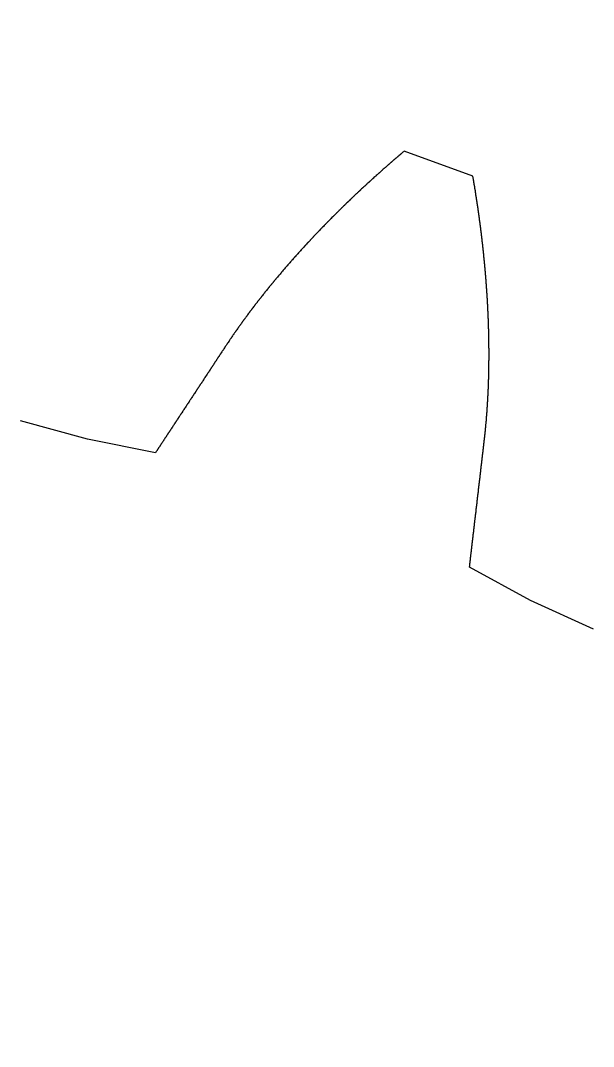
# Model space of a CAD drawing. Header units: millimetres. Extents: x -99 to 99, y -114 to 99.
# Drawn here: x 13.59 to 32.99, y 46.33 to 81.08 of the extents above; entities that cross this region are included whole.
import ezdxf

# ---------------------------------------------------------------- set-up
doc = ezdxf.new("R2010")
doc.units = ezdxf.units.MM

msp = doc.modelspace()

# ---------------------------------------------------------------- linework, layer by layer
at = {"color": 7, "linetype": 'Continuous', "lineweight": 25}
for p, q in [((28.908, 75.8), (26.578, 76.648)), ((15.855, 66.897), (13.589, 67.52)), ((18.159, 66.437), (15.855, 66.897)), ((30.855, 61.437), (28.794, 62.566)), ((32.991, 60.458), (30.855, 61.437))]:
    msp.add_line(p, q, dxfattribs=at)
msp.add_circle((0, 0), 99, dxfattribs=at)
for points, knots in [([(26.578, 76.648), (26.551, 76.624), (26.523, 76.601), (26.496, 76.578), (26.49, 76.573), (26.478, 76.562), (26.459, 76.547), (26.447, 76.537), (26.441, 76.531), (26.423, 76.516), (26.405, 76.5), (26.387, 76.485), (26.381, 76.48), (26.368, 76.469), (26.35, 76.454), (26.338, 76.443), (26.332, 76.438), (26.314, 76.423), (26.296, 76.407), (26.278, 76.391), (26.272, 76.386), (26.26, 76.376), (26.242, 76.36), (26.23, 76.35), (26.224, 76.345), (26.206, 76.329), (26.188, 76.313), (26.169, 76.298), (26.163, 76.293), (26.151, 76.282), (26.133, 76.266), (26.122, 76.256), (26.116, 76.251), (26.098, 76.235), (26.08, 76.22), (26.062, 76.204), (26.056, 76.199), (26.044, 76.188), (26.026, 76.173), (26.014, 76.162), (26.008, 76.157), (25.99, 76.141), (25.972, 76.125), (25.954, 76.11), (25.948, 76.104), (25.937, 76.094), (25.919, 76.078), (25.907, 76.068), (25.901, 76.063), (25.883, 76.047), (25.865, 76.031), (25.848, 76.015), (25.842, 76.01), (25.83, 76), (25.812, 75.984), (25.8, 75.973), (25.794, 75.968), (25.777, 75.952), (25.759, 75.937), (25.741, 75.921), (25.735, 75.916), (25.724, 75.905), (25.706, 75.889), (25.694, 75.879), (25.688, 75.873), (25.671, 75.858), (25.653, 75.842), (25.635, 75.826), (25.63, 75.821), (25.618, 75.81), (25.6, 75.794), (25.589, 75.784), (25.583, 75.778), (25.565, 75.763), (25.548, 75.747), (25.53, 75.731), (25.524, 75.726), (25.513, 75.715), (25.495, 75.699), (25.484, 75.689), (25.478, 75.683), (25.46, 75.667), (25.443, 75.651), (25.425, 75.636), (25.42, 75.63), (25.408, 75.62), (25.391, 75.604), (25.379, 75.593), (25.373, 75.588), (25.356, 75.572), (25.339, 75.556), (25.321, 75.54), (25.315, 75.535), (25.304, 75.524), (25.287, 75.508), (25.275, 75.498), (25.269, 75.492), (25.252, 75.476), (25.235, 75.46), (25.217, 75.444), (25.212, 75.439), (25.2, 75.428), (25.183, 75.412), (25.171, 75.402), (25.166, 75.396), (25.149, 75.38), (25.131, 75.364), (25.114, 75.348), (25.108, 75.343), (25.097, 75.332), (25.08, 75.316), (25.068, 75.306), (25.063, 75.3), (25.046, 75.284), (25.029, 75.268), (25.011, 75.252), (25.006, 75.247), (24.994, 75.236), (24.977, 75.22), (24.966, 75.209), (24.96, 75.204), (24.943, 75.188), (24.926, 75.172), (24.909, 75.156), (24.904, 75.15), (24.892, 75.139), (24.875, 75.123), (24.864, 75.113), (24.858, 75.107), (24.841, 75.091), (24.824, 75.075), (24.808, 75.059), (24.802, 75.053), (24.791, 75.043), (24.774, 75.027), (24.763, 75.016), (24.757, 75.01), (24.74, 74.994), (24.723, 74.978), (24.706, 74.962), (24.701, 74.957), (24.69, 74.946), (24.673, 74.93), (24.662, 74.919), (24.656, 74.913), (24.639, 74.897), (24.623, 74.881), (24.606, 74.865), (24.6, 74.859), (24.589, 74.849), (24.572, 74.832), (24.561, 74.822), (24.556, 74.816), (24.539, 74.8), (24.522, 74.784), (24.506, 74.767), (24.5, 74.762), (24.489, 74.751), (24.472, 74.735), (24.461, 74.724), (24.456, 74.719), (24.439, 74.702), (24.423, 74.686), (24.406, 74.67), (24.401, 74.664), (24.39, 74.653), (24.373, 74.637), (24.362, 74.626), (24.357, 74.621), (24.34, 74.605), (24.324, 74.588), (24.307, 74.572), (24.302, 74.566), (24.291, 74.556), (24.274, 74.539), (24.263, 74.528), (24.258, 74.523), (24.241, 74.507), (24.225, 74.49), (24.209, 74.474), (24.203, 74.468), (24.192, 74.457), (24.176, 74.441), (24.165, 74.43), (24.16, 74.425), (24.143, 74.408), (24.127, 74.392), (24.111, 74.376), (24.105, 74.37), (24.094, 74.359), (24.078, 74.343), (24.067, 74.332), (24.062, 74.326), (24.046, 74.31), (24.029, 74.293), (24.013, 74.277), (24.008, 74.272), (23.997, 74.261), (23.981, 74.244), (23.97, 74.233), (23.965, 74.228), (23.949, 74.211), (23.932, 74.195), (23.916, 74.178), (23.911, 74.173), (23.9, 74.162), (23.884, 74.145), (23.873, 74.134), (23.868, 74.129), (23.852, 74.112), (23.836, 74.096), (23.82, 74.079), (23.815, 74.074), (23.804, 74.063), (23.788, 74.046), (23.777, 74.035), (23.772, 74.03), (23.756, 74.013), (23.74, 73.997), (23.724, 73.98), (23.719, 73.975), (23.708, 73.963), (23.692, 73.947), (23.682, 73.936), (23.677, 73.93), (23.661, 73.914), (23.645, 73.897), (23.629, 73.881), (23.624, 73.875), (23.613, 73.864), (23.597, 73.847), (23.587, 73.836), (23.582, 73.831), (23.566, 73.814), (23.55, 73.798), (23.534, 73.781), (23.529, 73.775), (23.519, 73.764), (23.503, 73.748), (23.492, 73.737), (23.487, 73.731), (23.472, 73.714), (23.456, 73.698), (23.44, 73.681), (23.435, 73.675), (23.425, 73.664), (23.409, 73.648), (23.399, 73.637), (23.393, 73.631), (23.378, 73.614), (23.362, 73.598), (23.347, 73.581), (23.341, 73.575), (23.331, 73.564), (23.316, 73.547), (23.305, 73.536), (23.3, 73.531), (23.285, 73.514), (23.269, 73.497), (23.254, 73.481), (23.249, 73.475), (23.238, 73.464), (23.223, 73.447), (23.213, 73.436), (23.207, 73.43), (23.192, 73.413), (23.177, 73.397), (23.161, 73.38), (23.156, 73.374), (23.146, 73.363), (23.131, 73.346), (23.12, 73.335), (23.115, 73.33), (23.1, 73.313), (23.085, 73.296), (23.069, 73.279), (23.064, 73.274), (23.054, 73.262), (23.039, 73.246), (23.029, 73.234), (23.024, 73.229), (23.009, 73.212), (22.993, 73.195), (22.978, 73.178), (22.973, 73.173), (22.963, 73.161), (22.948, 73.144), (22.938, 73.133), (22.933, 73.128), (22.918, 73.111), (22.903, 73.094), (22.887, 73.077), (22.882, 73.071), (22.872, 73.06), (22.857, 73.043), (22.847, 73.032), (22.842, 73.026), (22.827, 73.009), (22.812, 72.992), (22.797, 72.975), (22.792, 72.97), (22.782, 72.958), (22.767, 72.942), (22.757, 72.93), (22.753, 72.925), (22.738, 72.908), (22.723, 72.891), (22.708, 72.874), (22.703, 72.868), (22.693, 72.857), (22.678, 72.84), (22.668, 72.828), (22.663, 72.823), (22.648, 72.806), (22.634, 72.789), (22.619, 72.772), (22.614, 72.766), (22.604, 72.755), (22.589, 72.738), (22.58, 72.726), (22.575, 72.721), (22.56, 72.704), (22.545, 72.687), (22.531, 72.67), (22.526, 72.664), (22.516, 72.653), (22.501, 72.636), (22.491, 72.624), (22.487, 72.618), (22.472, 72.601), (22.457, 72.584), (22.443, 72.567), (22.438, 72.562), (22.428, 72.55), (22.414, 72.533), (22.404, 72.522), (22.399, 72.516), (22.385, 72.499), (22.37, 72.482), (22.356, 72.465), (22.351, 72.459), (22.341, 72.448), (22.327, 72.43), (22.317, 72.419), (22.312, 72.413), (22.298, 72.396), (22.284, 72.379), (22.269, 72.362), (22.264, 72.356), (22.255, 72.345), (22.24, 72.328), (22.231, 72.316), (22.226, 72.31), (22.212, 72.293), (22.198, 72.276), (22.183, 72.259), (22.178, 72.253), (22.169, 72.242), (22.155, 72.224), (22.145, 72.213), (22.141, 72.207), (22.126, 72.19), (22.112, 72.173), (22.098, 72.155), (22.093, 72.15), (22.084, 72.138), (22.07, 72.121), (22.06, 72.109), (22.056, 72.104), (22.041, 72.086), (22.027, 72.069), (22.013, 72.052), (22.009, 72.046), (21.999, 72.035), (21.985, 72.017), (21.976, 72.006), (21.971, 72), (21.957, 71.983), (21.943, 71.966), (21.929, 71.948), (21.925, 71.942), (21.915, 71.931), (21.901, 71.914), (21.892, 71.902), (21.887, 71.896), (21.874, 71.879), (21.86, 71.862), (21.846, 71.844), (21.841, 71.838), (21.832, 71.827), (21.818, 71.81), (21.809, 71.798), (21.804, 71.792), (21.791, 71.775), (21.777, 71.757), (21.763, 71.74), (21.758, 71.734), (21.749, 71.723), (21.735, 71.705), (21.726, 71.694), (21.722, 71.688), (21.708, 71.67), (21.694, 71.653), (21.681, 71.636), (21.676, 71.63), (21.667, 71.618), (21.654, 71.601), (21.645, 71.589), (21.64, 71.583), (21.626, 71.566), (21.613, 71.548), (21.599, 71.531), (21.595, 71.525), (21.586, 71.514), (21.572, 71.496), (21.563, 71.484), (21.559, 71.479), (21.545, 71.461), (21.532, 71.444), (21.518, 71.426), (21.514, 71.42), (21.505, 71.409), (21.492, 71.391), (21.483, 71.379), (21.478, 71.374), (21.465, 71.356), (21.452, 71.339), (21.438, 71.321), (21.434, 71.315), (21.425, 71.304), (21.412, 71.286), (21.403, 71.274), (21.398, 71.268), (21.385, 71.251), (21.372, 71.233), (21.359, 71.216), (21.354, 71.21), (21.346, 71.198), (21.332, 71.181), (21.324, 71.169), (21.319, 71.163), (21.306, 71.145), (21.293, 71.128), (21.28, 71.11), (21.276, 71.104), (21.267, 71.093), (21.254, 71.075), (21.245, 71.063), (21.241, 71.057), (21.228, 71.04), (21.215, 71.022), (21.202, 71.004), (21.197, 70.998), (21.189, 70.987), (21.176, 70.969), (21.167, 70.957), (21.163, 70.951), (21.15, 70.934), (21.137, 70.916), (21.124, 70.898), (21.12, 70.892), (21.111, 70.881), (21.099, 70.863), (21.09, 70.851), (21.086, 70.845), (21.073, 70.828), (21.06, 70.81), (21.047, 70.792), (21.043, 70.786), (21.035, 70.774), (21.022, 70.757), (21.014, 70.745), (21.009, 70.739), (20.997, 70.721), (20.984, 70.703), (20.971, 70.686), (20.967, 70.68), (20.959, 70.668), (20.946, 70.65), (20.938, 70.638), (20.934, 70.632), (20.921, 70.614), (20.909, 70.597), (20.896, 70.579), (20.892, 70.573), (20.884, 70.561), (20.871, 70.543), (20.863, 70.531), (20.859, 70.525), (20.846, 70.508), (20.834, 70.49), (20.821, 70.472), (20.817, 70.466), (20.809, 70.454), (20.797, 70.436), (20.788, 70.424), (20.784, 70.418), (20.772, 70.4), (20.76, 70.383), (20.747, 70.365), (20.743, 70.359), (20.735, 70.347), (20.723, 70.329), (20.715, 70.317), (20.711, 70.311), (20.699, 70.293), (20.686, 70.275), (20.674, 70.257), (20.67, 70.251), (20.662, 70.239), (20.65, 70.221), (20.642, 70.209), (20.638, 70.203), (20.626, 70.185), (20.614, 70.167), (20.602, 70.15), (20.598, 70.144), (20.59, 70.132), (20.578, 70.114), (20.57, 70.102), (20.566, 70.096), (20.554, 70.078), (20.542, 70.06), (20.53, 70.042), (20.526, 70.036), (20.518, 70.024), (20.506, 70.006), (20.499, 69.994), (20.495, 69.988), (20.483, 69.97), (20.471, 69.951), (20.459, 69.933), (20.455, 69.927), (20.447, 69.915), (20.435, 69.897), (20.427, 69.885), (20.423, 69.879), (20.412, 69.861), (20.4, 69.843), (20.388, 69.825), (20.384, 69.819), (20.376, 69.807), (20.364, 69.789), (20.356, 69.777), (20.352, 69.771), (20.34, 69.753), (20.329, 69.735), (20.317, 69.717), (20.313, 69.711), (20.305, 69.699), (20.293, 69.681), (20.285, 69.669), (20.281, 69.663), (20.269, 69.645), (20.257, 69.627), (20.246, 69.609), (20.242, 69.603), (20.234, 69.591), (20.222, 69.573), (20.214, 69.561), (20.21, 69.555), (20.198, 69.537), (20.186, 69.519), (20.174, 69.501), (20.17, 69.495), (20.163, 69.483), (20.151, 69.465), (20.143, 69.453), (20.139, 69.447), (20.127, 69.429), (20.115, 69.411), (20.103, 69.393), (20.099, 69.387), (20.091, 69.375), (20.08, 69.357), (20.072, 69.345), (20.068, 69.338), (20.056, 69.32), (20.044, 69.302), (20.032, 69.284), (20.028, 69.278), (20.02, 69.266), (20.008, 69.248), (20, 69.236), (19.997, 69.23), (19.985, 69.212), (19.973, 69.194), (19.961, 69.176), (19.957, 69.17), (19.949, 69.158), (19.937, 69.14), (19.929, 69.128), (19.925, 69.122), (19.913, 69.104), (19.902, 69.086), (19.89, 69.068), (19.886, 69.062), (19.878, 69.05), (19.866, 69.032), (19.858, 69.02), (19.854, 69.014), (19.842, 68.996), (19.83, 68.978), (19.818, 68.96), (19.815, 68.954), (19.807, 68.942), (19.795, 68.923), (19.787, 68.911), (19.783, 68.905), (19.771, 68.887), (19.759, 68.869), (19.747, 68.851), (19.743, 68.845), (19.735, 68.833), (19.724, 68.815), (19.716, 68.803), (19.712, 68.797), (19.7, 68.779), (19.688, 68.761), (19.676, 68.743), (19.672, 68.737), (19.664, 68.725), (19.652, 68.707), (19.644, 68.695), (19.64, 68.689), (19.629, 68.671), (19.617, 68.653), (19.605, 68.635), (19.601, 68.629), (19.593, 68.617), (19.581, 68.599), (19.573, 68.586), (19.569, 68.58), (19.557, 68.562), (19.545, 68.544), (19.533, 68.526), (19.53, 68.52), (19.522, 68.508), (19.51, 68.49), (19.502, 68.478), (19.498, 68.472), (19.486, 68.454), (19.474, 68.436), (19.462, 68.418), (19.458, 68.412), (19.45, 68.4), (19.438, 68.382), (19.431, 68.37), (19.427, 68.364), (19.415, 68.346), (19.403, 68.328), (19.391, 68.31), (19.387, 68.303), (19.379, 68.291), (19.367, 68.273), (19.359, 68.261), (19.355, 68.255), (19.343, 68.237), (19.332, 68.219), (19.32, 68.201), (19.316, 68.195), (19.308, 68.183), (19.296, 68.165), (19.288, 68.153), (19.284, 68.147), (19.272, 68.129), (19.26, 68.111), (19.248, 68.093), (19.244, 68.087), (19.236, 68.075), (19.225, 68.057), (19.217, 68.044), (19.213, 68.038), (19.201, 68.02), (19.189, 68.002), (19.177, 67.984), (19.173, 67.978), (19.165, 67.966), (19.153, 67.948), (19.145, 67.936), (19.141, 67.93), (19.129, 67.912), (19.118, 67.894), (19.106, 67.876), (19.102, 67.87), (19.094, 67.858), (19.082, 67.84), (19.074, 67.828), (19.07, 67.822), (19.058, 67.803), (19.046, 67.785), (19.034, 67.767), (19.03, 67.761), (19.022, 67.749), (19.01, 67.731), (19.003, 67.719), (18.999, 67.713), (18.987, 67.695), (18.975, 67.677), (18.963, 67.659), (18.959, 67.653), (18.951, 67.641), (18.939, 67.623), (18.931, 67.611), (18.927, 67.605), (18.915, 67.586), (18.903, 67.568), (18.892, 67.55), (18.888, 67.544), (18.88, 67.532), (18.868, 67.514), (18.86, 67.502), (18.856, 67.496), (18.844, 67.478), (18.832, 67.46), (18.82, 67.442), (18.816, 67.436), (18.808, 67.424), (18.796, 67.406), (18.788, 67.393), (18.784, 67.387), (18.773, 67.369), (18.761, 67.351), (18.749, 67.333), (18.745, 67.327), (18.737, 67.315), (18.725, 67.297), (18.717, 67.285), (18.713, 67.279), (18.701, 67.261), (18.689, 67.243), (18.677, 67.225), (18.673, 67.219), (18.665, 67.206), (18.654, 67.188), (18.646, 67.176), (18.642, 67.17), (18.63, 67.152), (18.618, 67.134), (18.606, 67.116), (18.602, 67.11), (18.594, 67.098), (18.582, 67.08), (18.574, 67.068), (18.57, 67.062), (18.558, 67.044), (18.546, 67.025), (18.534, 67.007), (18.53, 67.001), (18.523, 66.989), (18.511, 66.971), (18.503, 66.959), (18.499, 66.953), (18.487, 66.935), (18.475, 66.917), (18.463, 66.899), (18.459, 66.893), (18.451, 66.881), (18.439, 66.862), (18.431, 66.85), (18.427, 66.844), (18.415, 66.826), (18.403, 66.808), (18.392, 66.79), (18.388, 66.784), (18.38, 66.772), (18.368, 66.754), (18.36, 66.742), (18.356, 66.736), (18.344, 66.718), (18.332, 66.699), (18.32, 66.681), (18.316, 66.675), (18.308, 66.663), (18.296, 66.645), (18.288, 66.633), (18.284, 66.627), (18.272, 66.609), (18.26, 66.591), (18.249, 66.573), (18.245, 66.567), (18.237, 66.555), (18.225, 66.536), (18.217, 66.524), (18.213, 66.518), (18.195, 66.491), (18.177, 66.464), (18.159, 66.437)], [0, 0, 0, 0, 0.008107, 0.008107, 0.008107, 0.009907, 0.011708, 0.013508, 0.013508, 0.013508, 0.018904, 0.018904, 0.018904, 0.020702, 0.022499, 0.024297, 0.024297, 0.024297, 0.029685, 0.029685, 0.029685, 0.03148, 0.033275, 0.035069, 0.035069, 0.035069, 0.040449, 0.040449, 0.040449, 0.042241, 0.044033, 0.045825, 0.045825, 0.045825, 0.051197, 0.051197, 0.051197, 0.052986, 0.054776, 0.056565, 0.056565, 0.056565, 0.061928, 0.061928, 0.061928, 0.063715, 0.065501, 0.067288, 0.067288, 0.067288, 0.072643, 0.072643, 0.072643, 0.074427, 0.07621, 0.077994, 0.077994, 0.077994, 0.083341, 0.083341, 0.083341, 0.085122, 0.086903, 0.088684, 0.088684, 0.088684, 0.094023, 0.094023, 0.094023, 0.095801, 0.097579, 0.099358, 0.099358, 0.099358, 0.104688, 0.104688, 0.104688, 0.106464, 0.108239, 0.110015, 0.110015, 0.110015, 0.115337, 0.115337, 0.115337, 0.11711, 0.118882, 0.120655, 0.120655, 0.120655, 0.125969, 0.125969, 0.125969, 0.127739, 0.129509, 0.131279, 0.131279, 0.131279, 0.136585, 0.136585, 0.136585, 0.138352, 0.140119, 0.141886, 0.141886, 0.141886, 0.147184, 0.147184, 0.147184, 0.148948, 0.150713, 0.152477, 0.152477, 0.152477, 0.157767, 0.157767, 0.157767, 0.159528, 0.16129, 0.163052, 0.163052, 0.163052, 0.168333, 0.168333, 0.168333, 0.170092, 0.171851, 0.17361, 0.17361, 0.17361, 0.178883, 0.178883, 0.178883, 0.180639, 0.182395, 0.184151, 0.184151, 0.184151, 0.189416, 0.189416, 0.189416, 0.191169, 0.192923, 0.194676, 0.194676, 0.194676, 0.199933, 0.199933, 0.199933, 0.201683, 0.203434, 0.205185, 0.205185, 0.205185, 0.210433, 0.210433, 0.210433, 0.212181, 0.213929, 0.215677, 0.215677, 0.215677, 0.220916, 0.220916, 0.220916, 0.222662, 0.224407, 0.226152, 0.226152, 0.226152, 0.231384, 0.231384, 0.231384, 0.233126, 0.234869, 0.236611, 0.236611, 0.236611, 0.241834, 0.241834, 0.241834, 0.243574, 0.245314, 0.247053, 0.247053, 0.247053, 0.252268, 0.252268, 0.252268, 0.254005, 0.255742, 0.257479, 0.257479, 0.257479, 0.262686, 0.262686, 0.262686, 0.26442, 0.266155, 0.267889, 0.267889, 0.267889, 0.273087, 0.273087, 0.273087, 0.274819, 0.27655, 0.278282, 0.278282, 0.278282, 0.283472, 0.283472, 0.283472, 0.285201, 0.286929, 0.288658, 0.288658, 0.288658, 0.29384, 0.29384, 0.29384, 0.295566, 0.297292, 0.299018, 0.299018, 0.299018, 0.304192, 0.304192, 0.304192, 0.305915, 0.307638, 0.309362, 0.309362, 0.309362, 0.314527, 0.314527, 0.314527, 0.316247, 0.317968, 0.319688, 0.319688, 0.319688, 0.324846, 0.324846, 0.324846, 0.326563, 0.328281, 0.329999, 0.329999, 0.329999, 0.335148, 0.335148, 0.335148, 0.336863, 0.338578, 0.340293, 0.340293, 0.340293, 0.345434, 0.345434, 0.345434, 0.347146, 0.348858, 0.35057, 0.35057, 0.35057, 0.355703, 0.355703, 0.355703, 0.357412, 0.359122, 0.360831, 0.360831, 0.360831, 0.365955, 0.365955, 0.365955, 0.367662, 0.369369, 0.371076, 0.371076, 0.371076, 0.376192, 0.376192, 0.376192, 0.377895, 0.379599, 0.381303, 0.381303, 0.381303, 0.386411, 0.386411, 0.386411, 0.388112, 0.389814, 0.391515, 0.391515, 0.391515, 0.396614, 0.396614, 0.396614, 0.398313, 0.400011, 0.40171, 0.40171, 0.40171, 0.406801, 0.406801, 0.406801, 0.408497, 0.410192, 0.411888, 0.411888, 0.411888, 0.416971, 0.416971, 0.416971, 0.418664, 0.420357, 0.42205, 0.42205, 0.42205, 0.427125, 0.427125, 0.427125, 0.428815, 0.430505, 0.432195, 0.432195, 0.432195, 0.437262, 0.437262, 0.437262, 0.438949, 0.440637, 0.442324, 0.442324, 0.442324, 0.447383, 0.447383, 0.447383, 0.449067, 0.450752, 0.452437, 0.452437, 0.452437, 0.457487, 0.457487, 0.457487, 0.459169, 0.460851, 0.462533, 0.462533, 0.462533, 0.467574, 0.467574, 0.467574, 0.469254, 0.470933, 0.472612, 0.472612, 0.472612, 0.477646, 0.477646, 0.477646, 0.479322, 0.480998, 0.482675, 0.482675, 0.482675, 0.4877, 0.4877, 0.4877, 0.489374, 0.491048, 0.492721, 0.492721, 0.492721, 0.497738, 0.497738, 0.497738, 0.499409, 0.50108, 0.502751, 0.502751, 0.502751, 0.50776, 0.50776, 0.50776, 0.509428, 0.511096, 0.512765, 0.512765, 0.512765, 0.517765, 0.517765, 0.517765, 0.519431, 0.521096, 0.522761, 0.522761, 0.522761, 0.527754, 0.527754, 0.527754, 0.529416, 0.531079, 0.532742, 0.532742, 0.532742, 0.537726, 0.537726, 0.537726, 0.539386, 0.541046, 0.542706, 0.542706, 0.542706, 0.547681, 0.547681, 0.547681, 0.549339, 0.550996, 0.552653, 0.552653, 0.552653, 0.557621, 0.557621, 0.557621, 0.559275, 0.560929, 0.562584, 0.562584, 0.562584, 0.567543, 0.567543, 0.567543, 0.569195, 0.570847, 0.572498, 0.572498, 0.572498, 0.577449, 0.577449, 0.577449, 0.579098, 0.580747, 0.582396, 0.582396, 0.582396, 0.587339, 0.587339, 0.587339, 0.588985, 0.590631, 0.592278, 0.592278, 0.592278, 0.597212, 0.597212, 0.597212, 0.598855, 0.600499, 0.602142, 0.602142, 0.602142, 0.607069, 0.607069, 0.607069, 0.608709, 0.61035, 0.611991, 0.611991, 0.611991, 0.616909, 0.616909, 0.616909, 0.618547, 0.620185, 0.621823, 0.621823, 0.621823, 0.626732, 0.626732, 0.626732, 0.628368, 0.630003, 0.631638, 0.631638, 0.631638, 0.636539, 0.636539, 0.636539, 0.638172, 0.639804, 0.641437, 0.641437, 0.641437, 0.64633, 0.64633, 0.64633, 0.64796, 0.649589, 0.651219, 0.651219, 0.651219, 0.656104, 0.656104, 0.656104, 0.657731, 0.659358, 0.660985, 0.660985, 0.660985, 0.665862, 0.665862, 0.665862, 0.667486, 0.66911, 0.670734, 0.670734, 0.670734, 0.675603, 0.675603, 0.675603, 0.677225, 0.678847, 0.68047, 0.68047, 0.68047, 0.685335, 0.685335, 0.685335, 0.686956, 0.688578, 0.6902, 0.6902, 0.6902, 0.695066, 0.695066, 0.695066, 0.696688, 0.69831, 0.699932, 0.699932, 0.699932, 0.704799, 0.704799, 0.704799, 0.706421, 0.708043, 0.709666, 0.709666, 0.709666, 0.714533, 0.714533, 0.714533, 0.716156, 0.717778, 0.719401, 0.719401, 0.719401, 0.724269, 0.724269, 0.724269, 0.725892, 0.727515, 0.729138, 0.729138, 0.729138, 0.734007, 0.734007, 0.734007, 0.73563, 0.737253, 0.738876, 0.738876, 0.738876, 0.743746, 0.743746, 0.743746, 0.745369, 0.746993, 0.748616, 0.748616, 0.748616, 0.753486, 0.753486, 0.753486, 0.75511, 0.756734, 0.758357, 0.758357, 0.758357, 0.763229, 0.763229, 0.763229, 0.764853, 0.766477, 0.768101, 0.768101, 0.768101, 0.772973, 0.772973, 0.772973, 0.774597, 0.776221, 0.777845, 0.777845, 0.777845, 0.782718, 0.782718, 0.782718, 0.784343, 0.785967, 0.787592, 0.787592, 0.787592, 0.792466, 0.792466, 0.792466, 0.79409, 0.795715, 0.79734, 0.79734, 0.79734, 0.802215, 0.802215, 0.802215, 0.80384, 0.805465, 0.80709, 0.80709, 0.80709, 0.811965, 0.811965, 0.811965, 0.81359, 0.815216, 0.816841, 0.816841, 0.816841, 0.821717, 0.821717, 0.821717, 0.823343, 0.824969, 0.826594, 0.826594, 0.826594, 0.831471, 0.831471, 0.831471, 0.833097, 0.834723, 0.836349, 0.836349, 0.836349, 0.841227, 0.841227, 0.841227, 0.842853, 0.844479, 0.846105, 0.846105, 0.846105, 0.850984, 0.850984, 0.850984, 0.852611, 0.854237, 0.855863, 0.855863, 0.855863, 0.860743, 0.860743, 0.860743, 0.86237, 0.863997, 0.865623, 0.865623, 0.865623, 0.870504, 0.870504, 0.870504, 0.872131, 0.873758, 0.875385, 0.875385, 0.875385, 0.880266, 0.880266, 0.880266, 0.881894, 0.883521, 0.885148, 0.885148, 0.885148, 0.89003, 0.89003, 0.89003, 0.891658, 0.893286, 0.894913, 0.894913, 0.894913, 0.899796, 0.899796, 0.899796, 0.901424, 0.903052, 0.90468, 0.90468, 0.90468, 0.909564, 0.909564, 0.909564, 0.911192, 0.91282, 0.914449, 0.914449, 0.914449, 0.919333, 0.919333, 0.919333, 0.920962, 0.92259, 0.924219, 0.924219, 0.924219, 0.929105, 0.929105, 0.929105, 0.930733, 0.932362, 0.933991, 0.933991, 0.933991, 0.938878, 0.938878, 0.938878, 0.940507, 0.942136, 0.943765, 0.943765, 0.943765, 0.948653, 0.948653, 0.948653, 0.950282, 0.951911, 0.953541, 0.953541, 0.953541, 0.958429, 0.958429, 0.958429, 0.960059, 0.961688, 0.963318, 0.963318, 0.963318, 0.968208, 0.968208, 0.968208, 0.969838, 0.971467, 0.973097, 0.973097, 0.973097, 0.977988, 0.977988, 0.977988, 0.979618, 0.981248, 0.982879, 0.982879, 0.982879, 0.98777, 0.98777, 0.98777, 0.989401, 0.991031, 0.992662, 0.992662, 0.992662, 1, 1, 1, 1]), ([(28.794, 62.566), (28.798, 62.598), (28.802, 62.631), (28.805, 62.663), (28.806, 62.67), (28.808, 62.684), (28.81, 62.706), (28.812, 62.72), (28.813, 62.728), (28.815, 62.749), (28.818, 62.771), (28.82, 62.792), (28.821, 62.799), (28.823, 62.814), (28.825, 62.835), (28.827, 62.85), (28.828, 62.857), (28.83, 62.878), (28.833, 62.9), (28.836, 62.921), (28.836, 62.929), (28.838, 62.943), (28.841, 62.964), (28.842, 62.979), (28.843, 62.986), (28.846, 63.008), (28.848, 63.029), (28.851, 63.051), (28.851, 63.058), (28.853, 63.072), (28.856, 63.094), (28.857, 63.108), (28.858, 63.115), (28.861, 63.137), (28.863, 63.158), (28.866, 63.18), (28.867, 63.187), (28.868, 63.201), (28.871, 63.223), (28.872, 63.237), (28.873, 63.244), (28.876, 63.266), (28.878, 63.287), (28.881, 63.309), (28.882, 63.316), (28.883, 63.33), (28.886, 63.352), (28.888, 63.366), (28.888, 63.373), (28.891, 63.395), (28.893, 63.416), (28.896, 63.438), (28.897, 63.445), (28.898, 63.46), (28.901, 63.481), (28.903, 63.495), (28.903, 63.503), (28.906, 63.524), (28.908, 63.546), (28.911, 63.567), (28.912, 63.574), (28.914, 63.589), (28.916, 63.61), (28.918, 63.624), (28.919, 63.632), (28.921, 63.653), (28.924, 63.675), (28.926, 63.696), (28.927, 63.703), (28.929, 63.718), (28.931, 63.739), (28.933, 63.754), (28.934, 63.761), (28.936, 63.782), (28.939, 63.804), (28.941, 63.825), (28.942, 63.832), (28.944, 63.847), (28.946, 63.868), (28.948, 63.883), (28.949, 63.89), (28.951, 63.911), (28.954, 63.933), (28.956, 63.954), (28.957, 63.961), (28.959, 63.976), (28.961, 63.997), (28.963, 64.012), (28.964, 64.019), (28.966, 64.04), (28.969, 64.062), (28.971, 64.083), (28.972, 64.09), (28.974, 64.105), (28.976, 64.126), (28.978, 64.141), (28.979, 64.148), (28.981, 64.169), (28.984, 64.191), (28.986, 64.212), (28.987, 64.219), (28.989, 64.234), (28.991, 64.255), (28.993, 64.27), (28.994, 64.277), (28.996, 64.298), (28.999, 64.32), (29.001, 64.341), (29.002, 64.348), (29.004, 64.363), (29.006, 64.384), (29.008, 64.399), (29.009, 64.406), (29.012, 64.427), (29.014, 64.449), (29.017, 64.47), (29.017, 64.477), (29.019, 64.492), (29.022, 64.513), (29.023, 64.527), (29.024, 64.535), (29.027, 64.556), (29.029, 64.578), (29.032, 64.599), (29.032, 64.606), (29.034, 64.621), (29.037, 64.642), (29.038, 64.656), (29.039, 64.663), (29.042, 64.685), (29.044, 64.706), (29.047, 64.728), (29.048, 64.735), (29.049, 64.749), (29.052, 64.771), (29.053, 64.785), (29.054, 64.792), (29.057, 64.814), (29.059, 64.835), (29.062, 64.857), (29.063, 64.864), (29.064, 64.878), (29.067, 64.9), (29.068, 64.914), (29.069, 64.921), (29.072, 64.943), (29.074, 64.964), (29.077, 64.986), (29.078, 64.993), (29.079, 65.007), (29.082, 65.029), (29.083, 65.043), (29.084, 65.05), (29.087, 65.072), (29.089, 65.093), (29.092, 65.114), (29.093, 65.122), (29.094, 65.136), (29.097, 65.157), (29.099, 65.172), (29.099, 65.179), (29.102, 65.2), (29.104, 65.222), (29.107, 65.243), (29.108, 65.25), (29.109, 65.265), (29.112, 65.286), (29.114, 65.301), (29.114, 65.308), (29.117, 65.329), (29.119, 65.351), (29.122, 65.372), (29.123, 65.379), (29.124, 65.394), (29.127, 65.415), (29.129, 65.429), (29.129, 65.436), (29.132, 65.458), (29.135, 65.479), (29.137, 65.501), (29.138, 65.508), (29.14, 65.522), (29.142, 65.544), (29.144, 65.558), (29.145, 65.565), (29.147, 65.587), (29.15, 65.608), (29.152, 65.63), (29.153, 65.637), (29.155, 65.651), (29.157, 65.672), (29.159, 65.687), (29.16, 65.694), (29.162, 65.715), (29.165, 65.737), (29.167, 65.758), (29.168, 65.765), (29.17, 65.78), (29.172, 65.801), (29.174, 65.815), (29.175, 65.823), (29.177, 65.844), (29.18, 65.866), (29.182, 65.887), (29.183, 65.894), (29.185, 65.908), (29.187, 65.93), (29.189, 65.944), (29.19, 65.951), (29.192, 65.973), (29.195, 65.994), (29.197, 66.016), (29.198, 66.023), (29.2, 66.037), (29.202, 66.059), (29.204, 66.073), (29.205, 66.08), (29.207, 66.101), (29.21, 66.123), (29.212, 66.144), (29.213, 66.151), (29.215, 66.166), (29.217, 66.187), (29.219, 66.201), (29.22, 66.209), (29.222, 66.23), (29.225, 66.251), (29.227, 66.273), (29.228, 66.28), (29.23, 66.294), (29.232, 66.316), (29.234, 66.33), (29.235, 66.337), (29.237, 66.359), (29.24, 66.38), (29.242, 66.402), (29.243, 66.409), (29.245, 66.423), (29.247, 66.444), (29.249, 66.459), (29.25, 66.466), (29.252, 66.487), (29.255, 66.509), (29.257, 66.53), (29.258, 66.537), (29.26, 66.552), (29.262, 66.573), (29.264, 66.587), (29.265, 66.594), (29.267, 66.616), (29.27, 66.637), (29.272, 66.659), (29.273, 66.666), (29.275, 66.68), (29.277, 66.702), (29.279, 66.716), (29.28, 66.723), (29.282, 66.744), (29.285, 66.766), (29.287, 66.787), (29.288, 66.794), (29.29, 66.809), (29.292, 66.83), (29.294, 66.844), (29.295, 66.852), (29.297, 66.873), (29.3, 66.894), (29.302, 66.916), (29.303, 66.923), (29.305, 66.937), (29.307, 66.959), (29.309, 66.973), (29.309, 66.98), (29.312, 67.002), (29.314, 67.023), (29.316, 67.045), (29.317, 67.052), (29.319, 67.066), (29.321, 67.088), (29.322, 67.102), (29.323, 67.109), (29.325, 67.131), (29.327, 67.152), (29.33, 67.174), (29.33, 67.181), (29.332, 67.196), (29.334, 67.217), (29.335, 67.231), (29.336, 67.239), (29.338, 67.26), (29.34, 67.282), (29.342, 67.303), (29.343, 67.311), (29.344, 67.325), (29.346, 67.347), (29.348, 67.361), (29.348, 67.368), (29.35, 67.39), (29.352, 67.412), (29.354, 67.433), (29.355, 67.44), (29.356, 67.455), (29.358, 67.477), (29.359, 67.491), (29.36, 67.498), (29.362, 67.52), (29.364, 67.542), (29.365, 67.563), (29.366, 67.571), (29.367, 67.585), (29.369, 67.607), (29.37, 67.621), (29.371, 67.628), (29.373, 67.65), (29.374, 67.672), (29.376, 67.694), (29.377, 67.701), (29.378, 67.715), (29.379, 67.737), (29.38, 67.752), (29.381, 67.759), (29.383, 67.781), (29.384, 67.803), (29.386, 67.824), (29.386, 67.832), (29.387, 67.846), (29.389, 67.868), (29.39, 67.882), (29.39, 67.89), (29.392, 67.912), (29.393, 67.933), (29.395, 67.955), (29.395, 67.962), (29.396, 67.977), (29.398, 67.999), (29.399, 68.013), (29.399, 68.021), (29.401, 68.043), (29.402, 68.064), (29.403, 68.086), (29.404, 68.094), (29.405, 68.108), (29.406, 68.13), (29.407, 68.145), (29.407, 68.152), (29.409, 68.174), (29.41, 68.196), (29.411, 68.218), (29.412, 68.225), (29.412, 68.24), (29.414, 68.262), (29.414, 68.276), (29.415, 68.284), (29.416, 68.306), (29.417, 68.327), (29.418, 68.349), (29.419, 68.357), (29.419, 68.371), (29.421, 68.393), (29.421, 68.408), (29.422, 68.415), (29.423, 68.437), (29.424, 68.459), (29.425, 68.481), (29.425, 68.489), (29.426, 68.503), (29.427, 68.525), (29.427, 68.54), (29.428, 68.547), (29.429, 68.569), (29.43, 68.591), (29.431, 68.614), (29.431, 68.621), (29.431, 68.636), (29.432, 68.658), (29.433, 68.672), (29.433, 68.68), (29.434, 68.702), (29.435, 68.724), (29.436, 68.746), (29.436, 68.753), (29.437, 68.768), (29.437, 68.79), (29.438, 68.805), (29.438, 68.812), (29.439, 68.834), (29.439, 68.857), (29.44, 68.879), (29.44, 68.886), (29.441, 68.901), (29.442, 68.923), (29.442, 68.938), (29.442, 68.945), (29.443, 68.967), (29.443, 68.989), (29.444, 69.012), (29.444, 69.019), (29.445, 69.034), (29.445, 69.056), (29.446, 69.071), (29.446, 69.078), (29.446, 69.1), (29.447, 69.122), (29.447, 69.145), (29.447, 69.152), (29.448, 69.167), (29.448, 69.189), (29.449, 69.204), (29.449, 69.211), (29.449, 69.234), (29.45, 69.256), (29.45, 69.278), (29.45, 69.285), (29.45, 69.3), (29.451, 69.323), (29.451, 69.337), (29.451, 69.345), (29.451, 69.367), (29.452, 69.389), (29.452, 69.412), (29.452, 69.419), (29.452, 69.434), (29.452, 69.456), (29.453, 69.471), (29.453, 69.479), (29.453, 69.501), (29.453, 69.523), (29.453, 69.546), (29.453, 69.553), (29.453, 69.568), (29.454, 69.59), (29.454, 69.605), (29.454, 69.613), (29.454, 69.635), (29.454, 69.657), (29.454, 69.68), (29.454, 69.687), (29.454, 69.702), (29.454, 69.724), (29.454, 69.739), (29.454, 69.747), (29.454, 69.769), (29.454, 69.791), (29.454, 69.814), (29.454, 69.821), (29.454, 69.836), (29.454, 69.859), (29.454, 69.874), (29.454, 69.881), (29.454, 69.904), (29.454, 69.926), (29.454, 69.948), (29.454, 69.956), (29.453, 69.971), (29.453, 69.993), (29.453, 70.008), (29.453, 70.016), (29.453, 70.038), (29.453, 70.061), (29.452, 70.083), (29.452, 70.091), (29.452, 70.106), (29.452, 70.128), (29.452, 70.143), (29.452, 70.151), (29.451, 70.173), (29.451, 70.196), (29.451, 70.218), (29.451, 70.226), (29.45, 70.241), (29.45, 70.263), (29.45, 70.278), (29.45, 70.286), (29.449, 70.308), (29.449, 70.331), (29.448, 70.353), (29.448, 70.361), (29.448, 70.376), (29.448, 70.398), (29.447, 70.413), (29.447, 70.421), (29.447, 70.443), (29.446, 70.466), (29.446, 70.488), (29.445, 70.496), (29.445, 70.511), (29.445, 70.534), (29.444, 70.549), (29.444, 70.556), (29.443, 70.579), (29.443, 70.601), (29.442, 70.624), (29.442, 70.632), (29.441, 70.647), (29.441, 70.669), (29.44, 70.684), (29.44, 70.692), (29.439, 70.715), (29.439, 70.737), (29.438, 70.76), (29.438, 70.767), (29.437, 70.782), (29.437, 70.805), (29.436, 70.82), (29.436, 70.828), (29.435, 70.85), (29.434, 70.873), (29.433, 70.896), (29.433, 70.903), (29.432, 70.918), (29.432, 70.941), (29.431, 70.956), (29.431, 70.964), (29.43, 70.987), (29.429, 71.009), (29.428, 71.032), (29.428, 71.039), (29.427, 71.055), (29.426, 71.077), (29.425, 71.093), (29.425, 71.1), (29.424, 71.123), (29.423, 71.146), (29.422, 71.168), (29.422, 71.176), (29.421, 71.191), (29.42, 71.214), (29.419, 71.229), (29.419, 71.237), (29.418, 71.259), (29.417, 71.282), (29.416, 71.305), (29.415, 71.312), (29.415, 71.328), (29.413, 71.35), (29.413, 71.366), (29.412, 71.373), (29.411, 71.396), (29.41, 71.419), (29.409, 71.442), (29.408, 71.449), (29.408, 71.464), (29.406, 71.487), (29.405, 71.502), (29.405, 71.51), (29.404, 71.533), (29.402, 71.556), (29.401, 71.578), (29.401, 71.586), (29.4, 71.601), (29.398, 71.624), (29.398, 71.639), (29.397, 71.647), (29.396, 71.67), (29.394, 71.693), (29.393, 71.716), (29.392, 71.723), (29.392, 71.738), (29.39, 71.761), (29.389, 71.777), (29.389, 71.784), (29.387, 71.807), (29.386, 71.83), (29.384, 71.853), (29.384, 71.861), (29.383, 71.876), (29.381, 71.899), (29.38, 71.914), (29.38, 71.922), (29.378, 71.945), (29.376, 71.967), (29.375, 71.99), (29.374, 71.998), (29.373, 72.013), (29.372, 72.036), (29.371, 72.052), (29.37, 72.059), (29.368, 72.082), (29.367, 72.105), (29.365, 72.128), (29.364, 72.136), (29.363, 72.151), (29.362, 72.174), (29.36, 72.189), (29.36, 72.197), (29.358, 72.22), (29.356, 72.243), (29.355, 72.266), (29.354, 72.274), (29.353, 72.289), (29.351, 72.312), (29.35, 72.327), (29.349, 72.335), (29.347, 72.358), (29.345, 72.381), (29.344, 72.404), (29.343, 72.412), (29.342, 72.427), (29.34, 72.45), (29.339, 72.465), (29.338, 72.473), (29.336, 72.496), (29.334, 72.519), (29.332, 72.542), (29.331, 72.55), (29.33, 72.565), (29.328, 72.588), (29.327, 72.604), (29.326, 72.611), (29.324, 72.634), (29.322, 72.657), (29.32, 72.68), (29.319, 72.688), (29.318, 72.704), (29.316, 72.727), (29.314, 72.742), (29.314, 72.75), (29.311, 72.773), (29.309, 72.796), (29.307, 72.819), (29.306, 72.827), (29.305, 72.842), (29.303, 72.865), (29.301, 72.881), (29.301, 72.888), (29.298, 72.911), (29.296, 72.935), (29.294, 72.958), (29.293, 72.965), (29.292, 72.981), (29.289, 73.004), (29.288, 73.019), (29.287, 73.027), (29.285, 73.05), (29.282, 73.073), (29.28, 73.097), (29.279, 73.104), (29.278, 73.12), (29.275, 73.143), (29.274, 73.158), (29.273, 73.166), (29.271, 73.189), (29.268, 73.212), (29.266, 73.236), (29.265, 73.243), (29.263, 73.259), (29.261, 73.282), (29.259, 73.297), (29.258, 73.305), (29.256, 73.328), (29.253, 73.352), (29.251, 73.375), (29.25, 73.383), (29.248, 73.398), (29.246, 73.421), (29.244, 73.437), (29.243, 73.444), (29.241, 73.468), (29.238, 73.491), (29.235, 73.514), (29.235, 73.522), (29.233, 73.537), (29.23, 73.561), (29.228, 73.576), (29.227, 73.584), (29.225, 73.607), (29.222, 73.63), (29.219, 73.654), (29.218, 73.661), (29.217, 73.677), (29.214, 73.7), (29.212, 73.716), (29.211, 73.723), (29.208, 73.747), (29.206, 73.77), (29.203, 73.793), (29.202, 73.801), (29.2, 73.817), (29.197, 73.84), (29.195, 73.855), (29.194, 73.863), (29.191, 73.887), (29.189, 73.91), (29.186, 73.933), (29.185, 73.941), (29.183, 73.956), (29.18, 73.98), (29.178, 73.995), (29.177, 74.003), (29.174, 74.026), (29.171, 74.05), (29.168, 74.073), (29.167, 74.081), (29.165, 74.096), (29.162, 74.12), (29.16, 74.135), (29.159, 74.143), (29.156, 74.167), (29.153, 74.19), (29.15, 74.213), (29.149, 74.221), (29.147, 74.237), (29.144, 74.26), (29.142, 74.276), (29.141, 74.283), (29.137, 74.307), (29.134, 74.33), (29.131, 74.354), (29.13, 74.361), (29.128, 74.377), (29.125, 74.4), (29.123, 74.416), (29.122, 74.424), (29.118, 74.447), (29.115, 74.471), (29.112, 74.494), (29.111, 74.502), (29.109, 74.517), (29.105, 74.541), (29.103, 74.556), (29.102, 74.564), (29.099, 74.588), (29.095, 74.611), (29.092, 74.635), (29.091, 74.642), (29.089, 74.658), (29.085, 74.681), (29.083, 74.697), (29.082, 74.705), (29.079, 74.728), (29.075, 74.752), (29.072, 74.775), (29.071, 74.783), (29.068, 74.799), (29.065, 74.822), (29.063, 74.838), (29.061, 74.846), (29.058, 74.869), (29.054, 74.893), (29.051, 74.916), (29.05, 74.924), (29.047, 74.94), (29.044, 74.963), (29.041, 74.979), (29.04, 74.987), (29.037, 75.01), (29.033, 75.034), (29.029, 75.057), (29.028, 75.065), (29.026, 75.081), (29.022, 75.104), (29.02, 75.12), (29.018, 75.128), (29.015, 75.151), (29.011, 75.175), (29.007, 75.198), (29.006, 75.206), (29.004, 75.222), (29, 75.245), (28.998, 75.261), (28.996, 75.269), (28.992, 75.292), (28.989, 75.316), (28.985, 75.34), (28.984, 75.347), (28.981, 75.363), (28.977, 75.387), (28.975, 75.402), (28.973, 75.41), (28.97, 75.434), (28.966, 75.457), (28.962, 75.481), (28.961, 75.489), (28.958, 75.505), (28.954, 75.528), (28.952, 75.544), (28.95, 75.552), (28.946, 75.575), (28.942, 75.599), (28.938, 75.623), (28.937, 75.63), (28.934, 75.646), (28.93, 75.67), (28.928, 75.685), (28.926, 75.693), (28.92, 75.729), (28.914, 75.764), (28.908, 75.8)], [0, 0, 0, 0, 0.007338, 0.007338, 0.007338, 0.008969, 0.010599, 0.01223, 0.01223, 0.01223, 0.017121, 0.017121, 0.017121, 0.018752, 0.020382, 0.022012, 0.022012, 0.022012, 0.026903, 0.026903, 0.026903, 0.028533, 0.030162, 0.031792, 0.031792, 0.031792, 0.036682, 0.036682, 0.036682, 0.038312, 0.039941, 0.041571, 0.041571, 0.041571, 0.046459, 0.046459, 0.046459, 0.048089, 0.049718, 0.051347, 0.051347, 0.051347, 0.056235, 0.056235, 0.056235, 0.057864, 0.059493, 0.061122, 0.061122, 0.061122, 0.066009, 0.066009, 0.066009, 0.067638, 0.069267, 0.070895, 0.070895, 0.070895, 0.075781, 0.075781, 0.075781, 0.07741, 0.079038, 0.080667, 0.080667, 0.080667, 0.085551, 0.085551, 0.085551, 0.08718, 0.088808, 0.090436, 0.090436, 0.090436, 0.09532, 0.09532, 0.09532, 0.096948, 0.098576, 0.100204, 0.100204, 0.100204, 0.105087, 0.105087, 0.105087, 0.106714, 0.108342, 0.10997, 0.10997, 0.10997, 0.114852, 0.114852, 0.114852, 0.116479, 0.118106, 0.119734, 0.119734, 0.119734, 0.124615, 0.124615, 0.124615, 0.126242, 0.127869, 0.129496, 0.129496, 0.129496, 0.134377, 0.134377, 0.134377, 0.136003, 0.13763, 0.139257, 0.139257, 0.139257, 0.144137, 0.144137, 0.144137, 0.145763, 0.147389, 0.149016, 0.149016, 0.149016, 0.153895, 0.153895, 0.153895, 0.155521, 0.157147, 0.158773, 0.158773, 0.158773, 0.163651, 0.163651, 0.163651, 0.165277, 0.166903, 0.168529, 0.168529, 0.168529, 0.173406, 0.173406, 0.173406, 0.175031, 0.176657, 0.178283, 0.178283, 0.178283, 0.183159, 0.183159, 0.183159, 0.184784, 0.18641, 0.188035, 0.188035, 0.188035, 0.19291, 0.19291, 0.19291, 0.194535, 0.19616, 0.197785, 0.197785, 0.197785, 0.20266, 0.20266, 0.20266, 0.204285, 0.20591, 0.207534, 0.207534, 0.207534, 0.212408, 0.212408, 0.212408, 0.214033, 0.215657, 0.217282, 0.217282, 0.217282, 0.222155, 0.222155, 0.222155, 0.223779, 0.225403, 0.227027, 0.227027, 0.227027, 0.231899, 0.231899, 0.231899, 0.233523, 0.235147, 0.236771, 0.236771, 0.236771, 0.241643, 0.241643, 0.241643, 0.243266, 0.24489, 0.246514, 0.246514, 0.246514, 0.251384, 0.251384, 0.251384, 0.253007, 0.254631, 0.256254, 0.256254, 0.256254, 0.261124, 0.261124, 0.261124, 0.262747, 0.26437, 0.265993, 0.265993, 0.265993, 0.270862, 0.270862, 0.270862, 0.272485, 0.274108, 0.275731, 0.275731, 0.275731, 0.280599, 0.280599, 0.280599, 0.282222, 0.283844, 0.285467, 0.285467, 0.285467, 0.290334, 0.290334, 0.290334, 0.291957, 0.293579, 0.295201, 0.295201, 0.295201, 0.300068, 0.300068, 0.300068, 0.30169, 0.303312, 0.304934, 0.304934, 0.304934, 0.3098, 0.3098, 0.3098, 0.311422, 0.313044, 0.314665, 0.314665, 0.314665, 0.31953, 0.31953, 0.31953, 0.321153, 0.322775, 0.324397, 0.324397, 0.324397, 0.329266, 0.329266, 0.329266, 0.33089, 0.332514, 0.334138, 0.334138, 0.334138, 0.339015, 0.339015, 0.339015, 0.340642, 0.342269, 0.343896, 0.343896, 0.343896, 0.348781, 0.348781, 0.348781, 0.350411, 0.35204, 0.35367, 0.35367, 0.35367, 0.358563, 0.358563, 0.358563, 0.360196, 0.361828, 0.363461, 0.363461, 0.363461, 0.368362, 0.368362, 0.368362, 0.369997, 0.371632, 0.373268, 0.373268, 0.373268, 0.378177, 0.378177, 0.378177, 0.379815, 0.381453, 0.383091, 0.383091, 0.383091, 0.388009, 0.388009, 0.388009, 0.38965, 0.391291, 0.392931, 0.392931, 0.392931, 0.397858, 0.397858, 0.397858, 0.399501, 0.401145, 0.402788, 0.402788, 0.402788, 0.407722, 0.407722, 0.407722, 0.409369, 0.411015, 0.412661, 0.412661, 0.412661, 0.417604, 0.417604, 0.417604, 0.419253, 0.420902, 0.422551, 0.422551, 0.422551, 0.427502, 0.427502, 0.427502, 0.429153, 0.430805, 0.432457, 0.432457, 0.432457, 0.437416, 0.437416, 0.437416, 0.439071, 0.440725, 0.442379, 0.442379, 0.442379, 0.447347, 0.447347, 0.447347, 0.449004, 0.450661, 0.452319, 0.452319, 0.452319, 0.457294, 0.457294, 0.457294, 0.458954, 0.460614, 0.462274, 0.462274, 0.462274, 0.467258, 0.467258, 0.467258, 0.468921, 0.470584, 0.472246, 0.472246, 0.472246, 0.477239, 0.477239, 0.477239, 0.478904, 0.480569, 0.482235, 0.482235, 0.482235, 0.487235, 0.487235, 0.487235, 0.488904, 0.490572, 0.49224, 0.49224, 0.49224, 0.497249, 0.497249, 0.497249, 0.49892, 0.500591, 0.502262, 0.502262, 0.502262, 0.507279, 0.507279, 0.507279, 0.508952, 0.510626, 0.5123, 0.5123, 0.5123, 0.517325, 0.517325, 0.517325, 0.519002, 0.520678, 0.522354, 0.522354, 0.522354, 0.527388, 0.527388, 0.527388, 0.529067, 0.530746, 0.532426, 0.532426, 0.532426, 0.537467, 0.537467, 0.537467, 0.539149, 0.540831, 0.542513, 0.542513, 0.542513, 0.547563, 0.547563, 0.547563, 0.549248, 0.550933, 0.552617, 0.552617, 0.552617, 0.557676, 0.557676, 0.557676, 0.559363, 0.561051, 0.562738, 0.562738, 0.562738, 0.567805, 0.567805, 0.567805, 0.569495, 0.571185, 0.572875, 0.572875, 0.572875, 0.57795, 0.57795, 0.57795, 0.579643, 0.581336, 0.583029, 0.583029, 0.583029, 0.588112, 0.588112, 0.588112, 0.589808, 0.591503, 0.593199, 0.593199, 0.593199, 0.59829, 0.59829, 0.59829, 0.599989, 0.601687, 0.603386, 0.603386, 0.603386, 0.608485, 0.608485, 0.608485, 0.610186, 0.611888, 0.613589, 0.613589, 0.613589, 0.618697, 0.618697, 0.618697, 0.620401, 0.622105, 0.623808, 0.623808, 0.623808, 0.628924, 0.628924, 0.628924, 0.630631, 0.632338, 0.634045, 0.634045, 0.634045, 0.639169, 0.639169, 0.639169, 0.640878, 0.642588, 0.644297, 0.644297, 0.644297, 0.64943, 0.64943, 0.64943, 0.651142, 0.652854, 0.654566, 0.654566, 0.654566, 0.659707, 0.659707, 0.659707, 0.661422, 0.663137, 0.664852, 0.664852, 0.664852, 0.670001, 0.670001, 0.670001, 0.671719, 0.673437, 0.675154, 0.675154, 0.675154, 0.680312, 0.680312, 0.680312, 0.682032, 0.683753, 0.685473, 0.685473, 0.685473, 0.690638, 0.690638, 0.690638, 0.692362, 0.694085, 0.695808, 0.695808, 0.695808, 0.700982, 0.700982, 0.700982, 0.702708, 0.704434, 0.70616, 0.70616, 0.70616, 0.711342, 0.711342, 0.711342, 0.713071, 0.714799, 0.716528, 0.716528, 0.716528, 0.721718, 0.721718, 0.721718, 0.72345, 0.725181, 0.726913, 0.726913, 0.726913, 0.732111, 0.732111, 0.732111, 0.733845, 0.73558, 0.737314, 0.737314, 0.737314, 0.742521, 0.742521, 0.742521, 0.744258, 0.745995, 0.747732, 0.747732, 0.747732, 0.752947, 0.752947, 0.752947, 0.754686, 0.756426, 0.758166, 0.758166, 0.758166, 0.763389, 0.763389, 0.763389, 0.765131, 0.766874, 0.768616, 0.768616, 0.768616, 0.773848, 0.773848, 0.773848, 0.775593, 0.777338, 0.779084, 0.779084, 0.779084, 0.784323, 0.784323, 0.784323, 0.786071, 0.787819, 0.789567, 0.789567, 0.789567, 0.794815, 0.794815, 0.794815, 0.796566, 0.798317, 0.800067, 0.800067, 0.800067, 0.805324, 0.805324, 0.805324, 0.807077, 0.808831, 0.810584, 0.810584, 0.810584, 0.815849, 0.815849, 0.815849, 0.817605, 0.819361, 0.821117, 0.821117, 0.821117, 0.82639, 0.82639, 0.82639, 0.828149, 0.829908, 0.831667, 0.831667, 0.831667, 0.836948, 0.836948, 0.836948, 0.83871, 0.840472, 0.842233, 0.842233, 0.842233, 0.847523, 0.847523, 0.847523, 0.849287, 0.851052, 0.852816, 0.852816, 0.852816, 0.858114, 0.858114, 0.858114, 0.859881, 0.861648, 0.863415, 0.863415, 0.863415, 0.868721, 0.868721, 0.868721, 0.870491, 0.872261, 0.874031, 0.874031, 0.874031, 0.879345, 0.879345, 0.879345, 0.881118, 0.88289, 0.884663, 0.884663, 0.884663, 0.889985, 0.889985, 0.889985, 0.891761, 0.893536, 0.895312, 0.895312, 0.895312, 0.900642, 0.900642, 0.900642, 0.902421, 0.904199, 0.905977, 0.905977, 0.905977, 0.911316, 0.911316, 0.911316, 0.913097, 0.914878, 0.916659, 0.916659, 0.916659, 0.922006, 0.922006, 0.922006, 0.92379, 0.925573, 0.927357, 0.927357, 0.927357, 0.932712, 0.932712, 0.932712, 0.934499, 0.936285, 0.938072, 0.938072, 0.938072, 0.943435, 0.943435, 0.943435, 0.945224, 0.947014, 0.948803, 0.948803, 0.948803, 0.954175, 0.954175, 0.954175, 0.955967, 0.957759, 0.959551, 0.959551, 0.959551, 0.964931, 0.964931, 0.964931, 0.966725, 0.96852, 0.970315, 0.970315, 0.970315, 0.975703, 0.975703, 0.975703, 0.977501, 0.979298, 0.981096, 0.981096, 0.981096, 0.986492, 0.986492, 0.986492, 0.988292, 0.990093, 0.991893, 0.991893, 0.991893, 1, 1, 1, 1])]:
    msp.add_open_spline(points, degree=3, knots=knots, dxfattribs=at)

doc.saveas('drawing.dxf')
